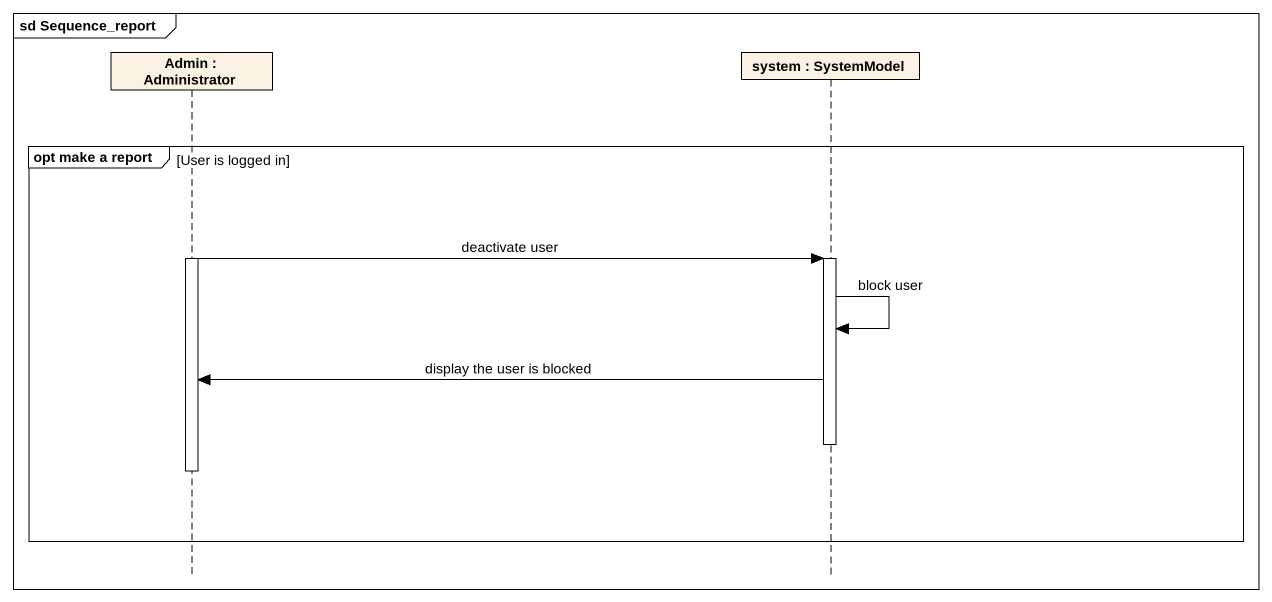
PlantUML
@startuml
mainframe sd Sequence_report
hide footbox
participant "Admin : Administrator" as Admin
participant "system : SystemModel" as system

group opt make a report [User is logged in]
  activate Admin
  Admin -> system : deactivate user
  activate system
  system -> system : block user
  system -> Admin : display the user is blocked
  deactivate system
  deactivate Admin
end
@enduml
